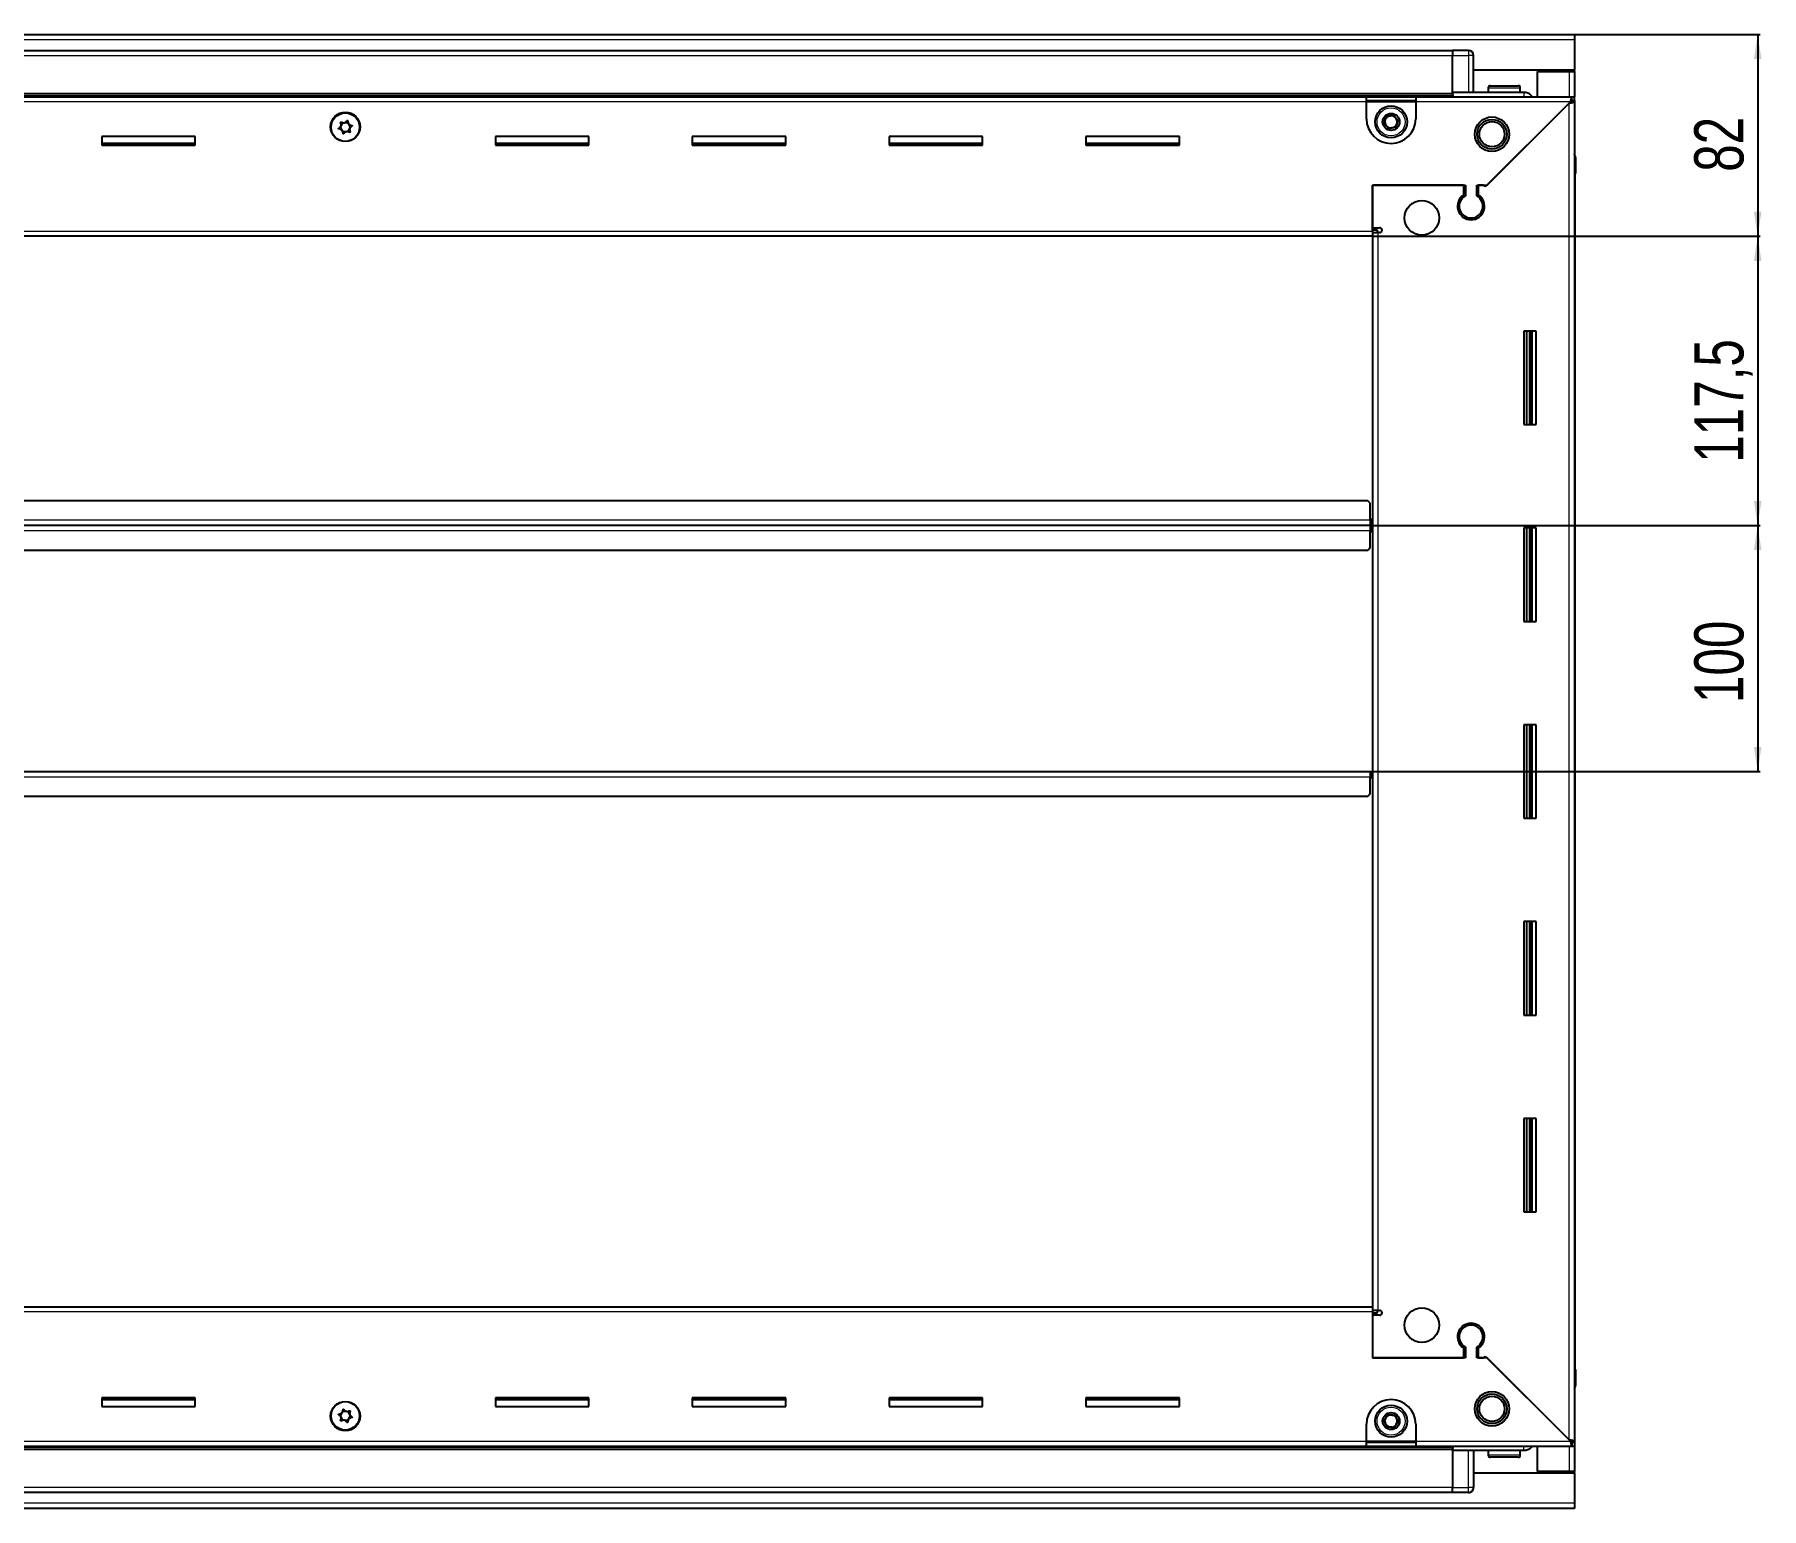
# Model space of a CAD drawing. Header units: millimetres. Extents: x 1415 to 4223, y 485 to 1665.
# Drawn here: x 3521 to 4223, y 877 to 1476 of the extents above; entities that cross this region are included whole.
import ezdxf

# ---------------------------------------------------------------- set-up
doc = ezdxf.new("R2010")
doc.units = ezdxf.units.MM
doc.layers.add('FORMAT', color=7, linetype='Continuous')
doc.styles.add('SLDTEXTSTYLE0', font='TXT', dxfattribs={"width": 0.75})
doc.dimstyles.new('SLDDIMSTYLE0', dxfattribs={"dimtxt": 20, "dimasz": 10, "dimexe": 0, "dimexo": 0.0625, "dimgap": 5, "dimtad": 2, "dimdec": 1, "dimrnd": 1e-09, "dimzin": 12, "dimdsep": 46, "dimtxsty": 'SLDTEXTSTYLE0', "dimsah": 1, "dimcen": 0.09, "dimadec": 0, "dimazin": 3, "dimtfac": 1, "dimtofl": 0, "dimtmove": 0, "dimatfit": 3, "dimfxl": 0, "dimfrac": 2, "dimtolj": 1, "dimtzin": 12, "dimarcsym": 0})

# ---------------------------------------------------------------- blocks, each defined once
blk = doc.blocks.new('_D_6')
at = {"layer": 'FORMAT'}
for p, q in [((4146.56, 1475.82), (4222.05, 1475.82)), ((4221.05, 1475.82), (4221.05, 1393.82)), ((4064.56, 1393.82), (4222.05, 1393.82))]:
    blk.add_line(p, q, dxfattribs=at)
for points in [[(4221.05, 1475.82), (4219.51, 1465.82), (4222.59, 1465.82)], [(4221.05, 1393.82), (4222.59, 1403.82), (4219.51, 1403.82)]]:
    blk.add_solid(points, dxfattribs=at)
at = {"layer": 'FORMAT', "insert": (4195.27, 1420.05), "char_height": 20, "attachment_point": 1, "rotation": 90, "style": 'SLDTEXTSTYLE0'}
blk.add_mtext('82', dxfattribs=at)
blk = doc.blocks.new('_D_7')
at = {"layer": 'FORMAT'}
for p, q in [((4063.56, 1276.32), (4222.05, 1276.32)), ((4221.05, 1276.32), (4221.05, 1176.32)), ((4063.56, 1176.32), (4222.05, 1176.32))]:
    blk.add_line(p, q, dxfattribs=at)
for points in [[(4221.05, 1276.32), (4219.51, 1266.32), (4222.59, 1266.32)], [(4221.05, 1176.32), (4222.59, 1186.32), (4219.51, 1186.32)]]:
    blk.add_solid(points, dxfattribs=at)
at = {"layer": 'FORMAT', "insert": (4195.27, 1204.16), "char_height": 20, "attachment_point": 1, "rotation": 90, "style": 'SLDTEXTSTYLE0'}
blk.add_mtext('100', dxfattribs=at)
blk = doc.blocks.new('_D_8')
at = {"layer": 'FORMAT'}
for p, q in [((4064.56, 1393.82), (4222.05, 1393.82)), ((4221.05, 1393.82), (4221.05, 1276.32)), ((4063.56, 1276.32), (4222.05, 1276.32))]:
    blk.add_line(p, q, dxfattribs=at)
for points in [[(4221.05, 1393.82), (4219.51, 1383.82), (4222.59, 1383.82)], [(4221.05, 1276.32), (4222.59, 1286.32), (4219.51, 1286.32)]]:
    blk.add_solid(points, dxfattribs=at)
at = {"layer": 'FORMAT', "insert": (4195.27, 1301.82), "char_height": 20, "attachment_point": 1, "rotation": 90, "style": 'SLDTEXTSTYLE0'}
blk.add_mtext('117,5', dxfattribs=at)

msp = doc.modelspace()

# ---------------------------------------------------------------- linework, layer by layer
at = {"color": 7, "linetype": 'Continuous', "lineweight": 25}
for p, q in [((3147.55, 1475.82), (4146.55, 1475.82)), ((4146.55, 1475.82), (4146.55, 1473.72)), ((4097.05, 1469.17), (3197.05, 1469.17)), ((4097.05, 1469.32), (4097.05, 1469.32)), ((4103.55, 1469.32), (4097.05, 1469.32)), ((4103.55, 1469.32), (4097.05, 1469.32)), ((4097.05, 1469.32), (4097.05, 1467.32)), ((4097.05, 1452.32), (4097.05, 1467.32)), ((4105.55, 1467.32), (4105.55, 1467.32)), ((4105.55, 1452.32), (4105.55, 1467.32)), ((4146.55, 1473.72), (4146.55, 1461.32)), ((4146.55, 1461.32), (4105.55, 1461.32)), ((4131.55, 1450.57), (4131.55, 1460.82)), ((4131.55, 1460.82), (4144.45, 1460.82)), ((4144.45, 1460.82), (4146.55, 1460.82)), ((4145.05, 1460.82), (4145.05, 1461.32)), ((4146.55, 1460.82), (4146.55, 1461.32)), ((4146.55, 1460.82), (4146.55, 1450.57)), ((4111.55, 1454.22), (4111.55, 1452.32)), ((4112.35, 1455.02), (4123.75, 1455.02)), ((4124.55, 1452.32), (4124.55, 1454.22)), ((3197.05, 1451.17), (4097.05, 1451.17)), ((3232.05, 1450.57), (4062.05, 1450.57)), ((4062.05, 1448.47), (4062.05, 1450.57)), ((4062.05, 1450.57), (4082.05, 1450.57)), ((4062.05, 1449.07), (4082.05, 1449.07)), ((4062.05, 1441.57), (4062.05, 1448.47)), ((4082.05, 1450.57), (4082.05, 1448.47)), ((4082.05, 1450.57), (4145.55, 1450.57)), ((4082.05, 1448.47), (4082.05, 1441.57)), ((4126.05, 1452.32), (4097.05, 1452.32)), ((4097.05, 1452.32), (4097.05, 1451.82)), ((4097.05, 1452.29), (4097.12, 1450.57)), ((4144.45, 1447.97), (4110.35, 1413.87)), ((4111.05, 1414.57), (4144.95, 1448.47)), ((4145.05, 1448.57), (4146.55, 1448.57)), ((4145.55, 1449.07), (4145.55, 1450.57)), ((4145.55, 1450.57), (4146.55, 1450.57)), ((4145.55, 1449.07), (4146.55, 1449.07)), ((4146.55, 1449.07), (4146.55, 1450.57)), ((4146.55, 1449.07), (4146.55, 1448.57)), ((4146.55, 1448.57), (4146.55, 904.07)), ((3586.05, 1434.32), (3548.05, 1434.32)), ((3548.05, 1434.32), (3548.05, 1430.82)), ((3586.05, 1430.82), (3586.05, 1434.32)), ((3746.05, 1434.32), (3708.05, 1434.32)), ((3708.05, 1434.32), (3708.05, 1430.82)), ((3746.05, 1430.82), (3746.05, 1434.32)), ((3826.05, 1434.32), (3788.05, 1434.32)), ((3788.05, 1434.32), (3788.05, 1430.82)), ((3826.05, 1430.82), (3826.05, 1434.32)), ((3906.05, 1434.32), (3868.05, 1434.32)), ((3868.05, 1434.32), (3868.05, 1430.82)), ((3906.05, 1430.82), (3906.05, 1434.32)), ((3986.05, 1434.32), (3948.05, 1434.32)), ((3948.05, 1434.32), (3948.05, 1430.82)), ((3986.05, 1430.82), (3986.05, 1434.32)), ((3586.05, 1431.57), (3548.05, 1431.57)), ((3548.05, 1430.82), (3586.05, 1430.82)), ((3746.05, 1431.57), (3708.05, 1431.57)), ((3708.05, 1430.82), (3746.05, 1430.82)), ((3826.05, 1431.57), (3788.05, 1431.57)), ((3788.05, 1430.82), (3826.05, 1430.82)), ((3906.05, 1431.57), (3868.05, 1431.57)), ((3868.05, 1430.82), (3906.05, 1430.82)), ((3986.05, 1431.57), (3948.05, 1431.57)), ((3948.05, 1430.82), (3986.05, 1430.82)), ((4146.55, 1427.15), (4146.55, 1427.15)), ((4147.05, 1425.82), (4147.05, 1419.32)), ((4147.05, 1419.32), (4147.05, 1425.82)), ((4146.55, 1419.32), (4147.05, 1419.32)), ((4146.9, 933.32), (4146.9, 1419.32)), ((4147.05, 1419.32), (4147.05, 1419.32)), ((4147.05, 1419.32), (4147.05, 1419.32)), ((4064.55, 1414.57), (4064.55, 1397.32)), ((4101.55, 1414.57), (4064.55, 1414.57)), ((4064.55, 1414.57), (4102.25, 1414.57)), ((4064.55, 1395.92), (4064.55, 1414.57)), ((4101.55, 1414.57), (4101.55, 1410.68)), ((4102.25, 1414.57), (4102.25, 1410.29)), ((4106.85, 1414.57), (4111.05, 1414.57)), ((4106.85, 1410.29), (4106.85, 1414.57)), ((4109.65, 1414.57), (4107.55, 1414.57)), ((4107.55, 1410.68), (4107.55, 1414.57)), ((4110.35, 1413.87), (4109.65, 1414.57)), ((4064.55, 1397.32), (4067.4, 1397.32)), ((4106.55, 1401.71), (4106.55, 1400.95)), ((4064.55, 1393.82), (3229.55, 1393.82)), ((4066.55, 1396.32), (4064.55, 1396.32)), ((4064.55, 1395.92), (4064.55, 1393.82)), ((4064.55, 1395.32), (4066.65, 1395.32)), ((4064.55, 1393.82), (4064.55, 958.82)), ((4066.55, 1395.32), (4066.55, 1396.32)), ((4067.4, 1395.32), (4066.65, 1395.32)), ((4126.05, 1355.32), (4126.05, 1317.32)), ((4131.05, 1355.32), (4126.05, 1355.32)), ((4127.07, 1355.32), (4127.07, 1317.32)), ((4127.11, 1355.32), (4127.11, 1317.32)), ((4128.9, 1355.32), (4128.9, 1317.32)), ((4131.05, 1317.32), (4131.05, 1355.32)), ((4126.05, 1317.32), (4131.05, 1317.32)), ((4062.55, 1286.32), (3231.55, 1286.32)), ((4063.55, 1285.32), (4062.55, 1286.32)), ((4063.55, 1278.42), (4063.55, 1285.32)), ((4063.8, 1279.17), (4063.55, 1279.17)), ((4063.55, 1278.42), (4063.55, 1276.32)), ((4063.8, 1276.32), (4063.8, 1279.17)), ((4063.55, 1276.32), (3230.55, 1276.32)), ((4063.55, 1276.32), (4063.55, 1274.22)), ((4063.55, 1267.32), (4063.55, 1274.22)), ((4063.55, 1273.47), (4063.8, 1273.47)), ((4064.55, 1276.32), (4063.8, 1276.32)), ((4063.8, 1273.47), (4063.8, 1276.32)), ((4126.05, 1275.32), (4126.05, 1237.32)), ((4131.05, 1275.32), (4126.05, 1275.32)), ((4127.07, 1275.32), (4127.07, 1237.32)), ((4127.11, 1275.32), (4127.11, 1237.32)), ((4128.9, 1275.32), (4128.9, 1237.32)), ((4131.05, 1237.32), (4131.05, 1275.32)), ((3231.55, 1266.32), (4062.55, 1266.32)), ((4062.55, 1266.32), (4063.55, 1267.32)), ((4126.05, 1237.32), (4131.05, 1237.32)), ((4126.05, 1195.32), (4126.05, 1157.32)), ((4131.05, 1195.32), (4126.05, 1195.32)), ((4127.07, 1195.32), (4127.07, 1157.32)), ((4127.11, 1195.32), (4127.11, 1157.32)), ((4128.9, 1195.32), (4128.9, 1157.32)), ((4131.05, 1157.32), (4131.05, 1195.32)), ((3230.55, 1176.32), (4063.55, 1176.32)), ((4063.55, 1176.32), (4063.55, 1174.22)), ((4063.55, 1167.32), (4063.55, 1174.22)), ((4063.55, 1173.47), (4063.8, 1173.47)), ((4063.8, 1173.47), (4063.8, 1176.32)), ((4063.8, 1176.32), (4064.55, 1176.32)), ((3231.55, 1166.32), (4062.55, 1166.32)), ((4062.55, 1166.32), (4063.55, 1167.32)), ((4126.05, 1157.32), (4131.05, 1157.32)), ((4126.05, 1115.32), (4126.05, 1077.32)), ((4131.05, 1115.32), (4126.05, 1115.32)), ((4127.07, 1115.32), (4127.07, 1077.32)), ((4127.11, 1115.32), (4127.11, 1077.32)), ((4128.9, 1115.32), (4128.9, 1077.32)), ((4131.05, 1077.32), (4131.05, 1115.32)), ((4126.05, 1077.32), (4131.05, 1077.32)), ((4126.05, 1035.32), (4126.05, 997.32)), ((4131.05, 1035.32), (4126.05, 1035.32)), ((4127.07, 1035.32), (4127.07, 997.32)), ((4127.11, 1035.32), (4127.11, 997.32)), ((4128.9, 1035.32), (4128.9, 997.32)), ((4131.05, 997.32), (4131.05, 1035.32)), ((4126.05, 997.32), (4131.05, 997.32)), ((3229.55, 958.82), (4064.55, 958.82)), ((4064.55, 958.82), (4064.55, 956.72)), ((4066.65, 957.32), (4064.55, 957.32)), ((4064.55, 956.72), (4064.55, 938.07)), ((4064.55, 956.32), (4066.55, 956.32)), ((4064.55, 955.32), (4064.55, 938.07)), ((4067.4, 955.32), (4064.55, 955.32)), ((4066.55, 956.32), (4066.55, 957.32)), ((4066.65, 957.32), (4067.4, 957.32)), ((4106.55, 951.7), (4106.55, 950.94)), ((4101.55, 941.96), (4101.55, 938.07)), ((4102.25, 942.36), (4102.25, 938.07)), ((4106.85, 938.07), (4106.85, 942.36)), ((4107.55, 938.07), (4107.55, 941.96)), ((4064.55, 938.07), (4101.55, 938.07)), ((4102.25, 938.07), (4064.55, 938.07)), ((4111.05, 938.07), (4106.85, 938.07)), ((4107.55, 938.07), (4109.65, 938.07)), ((4109.65, 938.07), (4110.35, 938.77)), ((4110.35, 938.77), (4144.45, 904.67)), ((4144.95, 904.17), (4111.05, 938.07)), ((4146.55, 933.32), (4147.05, 933.32)), ((4147.05, 933.32), (4147.05, 933.32)), ((4147.05, 926.82), (4147.05, 933.32)), ((4147.05, 933.32), (4147.05, 926.82)), ((3586.05, 921.82), (3548.05, 921.82)), ((3548.05, 921.82), (3548.05, 918.32)), ((3548.05, 921.07), (3586.05, 921.07)), ((3586.05, 918.32), (3586.05, 921.82)), ((3746.05, 921.82), (3708.05, 921.82)), ((3708.05, 921.82), (3708.05, 918.32)), ((3708.05, 921.07), (3746.05, 921.07)), ((3746.05, 918.32), (3746.05, 921.82)), ((3826.05, 921.82), (3788.05, 921.82)), ((3788.05, 921.82), (3788.05, 918.32)), ((3788.05, 921.07), (3826.05, 921.07)), ((3826.05, 918.32), (3826.05, 921.82)), ((3906.05, 921.82), (3868.05, 921.82)), ((3868.05, 921.82), (3868.05, 918.32)), ((3868.05, 921.07), (3906.05, 921.07)), ((3906.05, 918.32), (3906.05, 921.82)), ((3986.05, 921.82), (3948.05, 921.82)), ((3948.05, 921.82), (3948.05, 918.32)), ((3948.05, 921.07), (3986.05, 921.07)), ((3986.05, 918.32), (3986.05, 921.82)), ((3548.05, 918.32), (3586.05, 918.32)), ((3708.05, 918.32), (3746.05, 918.32)), ((3788.05, 918.32), (3826.05, 918.32)), ((3868.05, 918.32), (3906.05, 918.32)), ((3948.05, 918.32), (3986.05, 918.32)), ((4062.05, 904.17), (4062.05, 911.07)), ((4082.05, 911.07), (4082.05, 904.17)), ((4097.05, 901.47), (3197.05, 901.47)), ((4062.05, 902.07), (3232.05, 902.07)), ((4062.05, 902.07), (4062.05, 904.17)), ((4082.05, 903.57), (4062.05, 903.57)), ((4082.05, 902.07), (4062.05, 902.07)), ((4082.05, 904.17), (4082.05, 902.07)), ((4145.55, 902.07), (4082.05, 902.07)), ((4097.12, 902.07), (4097.05, 900.36)), ((4097.05, 900.32), (4097.05, 900.82)), ((4126.05, 900.32), (4097.05, 900.32)), ((4097.05, 900.32), (4097.05, 885.32)), ((4105.55, 900.32), (4105.55, 885.32)), ((4111.55, 900.32), (4111.55, 898.42)), ((4124.55, 898.42), (4124.55, 900.32)), ((4131.55, 891.82), (4131.55, 902.07)), ((4145.05, 904.07), (4146.55, 904.07)), ((4145.55, 903.57), (4145.55, 902.07)), ((4146.55, 903.57), (4145.55, 903.57)), ((4146.55, 902.07), (4145.55, 902.07)), ((4146.55, 904.07), (4146.55, 903.57)), ((4146.55, 903.57), (4146.55, 902.07)), ((4146.55, 902.07), (4146.55, 891.82)), ((4119.34, 897.62), (4112.35, 897.62)), ((4123.75, 897.62), (4119.34, 897.62)), ((4144.45, 891.82), (4131.55, 891.82)), ((4146.55, 891.82), (4144.45, 891.82)), ((4145.05, 891.32), (4145.05, 891.82)), ((4146.55, 891.32), (4146.55, 891.82)), ((4097.05, 883.32), (4097.05, 885.32)), ((4105.55, 891.32), (4146.55, 891.32)), ((4146.55, 891.32), (4146.55, 878.92)), ((3197.05, 883.47), (4097.05, 883.47)), ((4103.55, 883.32), (4097.05, 883.32)), ((4097.05, 883.32), (4097.05, 883.32)), ((4097.05, 883.32), (4097.05, 883.32)), ((4103.55, 883.32), (4097.05, 883.32)), ((4104.87, 883.82), (4104.87, 883.82)), ((4146.55, 878.92), (4146.55, 876.82)), ((4146.55, 876.82), (3147.55, 876.82))]:
    msp.add_line(p, q, dxfattribs=at)
at = {"color": 8, "linetype": 'Continuous', "lineweight": 18}
for p, q in [((4146.55, 1473.72), (3147.55, 1473.72)), ((4097.05, 1467.17), (3197.05, 1467.17)), ((4097.05, 1467.32), (4103.55, 1467.32)), ((4103.55, 1469.32), (4103.55, 1467.32)), ((4105.55, 1467.32), (4103.55, 1467.32)), ((4103.55, 1467.32), (4103.55, 1452.32)), ((4144.45, 1461.32), (4144.45, 1460.82)), ((4144.45, 1460.82), (4144.45, 1450.57)), ((4111.55, 1454.22), (4124.55, 1454.22)), ((4097.05, 1451.82), (3197.05, 1451.82)), ((4097.05, 1450.59), (3197.05, 1450.59)), ((4062.05, 1448.47), (3232.05, 1448.47)), ((4062.05, 1448.47), (4082.05, 1448.47)), ((4144.95, 1448.47), (4082.05, 1448.47)), ((4144.45, 904.67), (4144.45, 1447.97)), ((4146.55, 1425.82), (4147.05, 1425.82)), ((3229.55, 1395.92), (4064.55, 1395.92)), ((4066.65, 1395.32), (4066.65, 957.32)), ((4128.31, 1317.32), (4128.31, 1355.32)), ((4129.55, 1317.32), (4129.55, 1355.32)), ((4063.55, 1278.42), (3230.55, 1278.42)), ((3230.55, 1274.22), (4063.55, 1274.22)), ((4128.31, 1237.32), (4128.31, 1275.32)), ((4129.55, 1237.32), (4129.55, 1275.32)), ((4128.31, 1157.32), (4128.31, 1195.32)), ((4129.55, 1157.32), (4129.55, 1195.32)), ((3230.55, 1174.22), (4063.55, 1174.22)), ((4128.31, 1077.32), (4128.31, 1115.32)), ((4129.55, 1077.32), (4129.55, 1115.32)), ((4128.31, 997.32), (4128.31, 1035.32)), ((4129.55, 997.32), (4129.55, 1035.32)), ((4064.55, 956.72), (3229.55, 956.72)), ((4146.55, 926.82), (4147.05, 926.82)), ((3197.05, 902.06), (4097.05, 902.06)), ((3197.05, 900.82), (4097.05, 900.82)), ((3232.05, 904.17), (4062.05, 904.17)), ((4082.05, 904.17), (4062.05, 904.17)), ((4082.05, 904.17), (4144.95, 904.17)), ((4103.55, 885.32), (4103.55, 900.32)), ((4119.52, 898.42), (4111.55, 898.42)), ((4124.55, 898.42), (4119.52, 898.42)), ((4144.45, 902.07), (4144.45, 891.82)), ((4144.45, 891.82), (4144.45, 891.32)), ((3197.05, 885.47), (4097.05, 885.47)), ((4097.05, 885.32), (4103.55, 885.32)), ((4105.55, 885.32), (4103.55, 885.32)), ((4103.55, 883.32), (4103.55, 885.32)), ((4146.55, 878.92), (3147.55, 878.92))]:
    msp.add_line(p, q, dxfattribs=at)
at = {"color": 7, "linetype": 'Continuous', "lineweight": 25}
for centre, radius in [((4072.05, 1440.32), 6.5), ((3647.05, 1438.32), 6), ((3647.05, 1438.17), 5.79), ((3647.05, 1438.17), 1.85), ((4072.05, 1440.32), 3.46), ((4113.05, 1435.32), 7), ((4113.05, 1435.32), 6.03), ((4113.05, 1435.32), 5.1), ((4084.55, 1401.32), 7), ((4084.55, 951.32), 7), ((3647.05, 914.32), 6), ((3647.05, 914.47), 5.78), ((4113.05, 917.32), 7), ((4113.05, 917.32), 6.03), ((4113.05, 917.32), 5.1), ((3647.05, 914.47), 1.85), ((4072.05, 912.32), 6.5), ((4072.05, 912.32), 3.46)]:
    msp.add_circle(centre, radius, dxfattribs=at)
at = {"color": 8, "linetype": 'Continuous', "lineweight": 18}
for centre in [(4072.05, 1440.32), (4072.05, 912.32)]:
    msp.add_circle(centre, 5.7, dxfattribs=at)
at = {"color": 7, "linetype": 'Continuous', "lineweight": 25}
for centre, radius, start, end in [((4103.55, 1467.32), 2, 0, 90), ((4103.55, 1467.32), 2, 0, 90), ((4112.35, 1454.22), 0.8, 90, 180), ((4123.75, 1454.22), 0.8, 0, 90), ((4105.75, 1452.52), 0.2, 180, 270), ((4072.05, 1441.57), 10, 180, 270), ((4072.05, 1440.32), 2.5, 160.11158, 220.11158), ((4072.05, 1440.32), 2.5, 100.11158, 160.11158), ((4072.05, 1440.32), 2.5, 40.11158, 100.11158), ((4072.05, 1441.57), 10, 270, 0), ((4072.05, 1440.32), 2.5, 280.11158, 340.11158), ((4072.05, 1440.32), 2.5, 340.11158, 40.11158), ((4072.05, 1440.32), 2.5, 220.11158, 280.11158), ((4145.05, 1425.82), 2, 33.78451, 41.40962), ((4145.05, 1425.82), 2, 0, 41.39416), ((4145.05, 1425.82), 2, 0, 19.56674), ((4104.55, 1406.07), 5.5, 123.05573, 56.94427), ((4104.55, 1406.07), 4.8, 118.63099, 61.36901), ((4067.4, 1396.32), 1, 270, 90), ((4067.4, 956.32), 1, 270, 90), ((4104.55, 946.57), 5.5, 303.05573, 236.94427), ((4104.55, 946.57), 4.8, 298.63099, 241.36901), ((4145.05, 926.82), 2, 318.57492, 0), ((4145.05, 926.82), 2, 318.59038, 0), ((4072.05, 911.07), 10, 90, 180), ((4072.05, 911.07), 10, 0, 90), ((4072.05, 912.32), 2.5, 147.04236, 207.04236), ((4072.05, 912.32), 2.5, 87.04236, 147.04236), ((4072.05, 912.32), 2.5, 27.04236, 87.04236), ((4072.05, 912.32), 2.5, 327.04236, 27.04236), ((4072.05, 912.32), 2.5, 207.04236, 267.04236), ((4072.05, 912.32), 2.5, 267.04236, 327.04236), ((4105.75, 900.12), 0.2, 90, 180), ((4112.35, 898.42), 0.8, 180, 270), ((4123.75, 898.42), 0.8, 270, 0), ((4103.55, 885.32), 2, 270, 0), ((4103.55, 885.32), 2, 311.40962, 360), ((4103.55, 885.32), 2, 270, 288.58003), ((4103.55, 885.32), 2, 303.94202, 311.40962)]:
    msp.add_arc(centre, radius, start, end, dxfattribs=at)
for points, knots in [([(4097.05, 1452.32), (4097.05, 1452.29), (4097.05, 1452.21), (4097.05, 1451.59), (4097.05, 1451.03), (4097.05, 1450.66), (4097.05, 1450.65)], [0, 0, 0, 0, 0.330266, 0.660532, 0.990799, 1, 1, 1, 1]), ([(4129.26, 1450.57), (4129.14, 1450.77), (4128.76, 1451.42), (4127.6, 1452.13), (4126.57, 1452.26), (4126.05, 1452.32)], [0, 0, 0, 0, 0.18225, 0.591125, 1, 1, 1, 1]), ([(4144.45, 1447.97), (4144.7, 1448.02), (4145.2, 1448.11), (4145.84, 1448.24), (4146.3, 1448.37), (4146.52, 1448.48), (4146.54, 1448.55), (4146.55, 1448.57)], [0, 0, 0, 0, 0.230255, 0.448522, 0.666786, 0.88505, 1, 1, 1, 1]), ([(4145.55, 1450.57), (4145.5, 1450.55), (4145.41, 1450.49), (4145.28, 1450.1), (4145.15, 1449.54), (4145.04, 1448.96), (4144.97, 1448.6), (4144.95, 1448.47)], [0, 0, 0, 0, 0.230255, 0.448522, 0.666786, 0.88505, 1, 1, 1, 1]), ([(3645.16, 1440.24), (3645.16, 1440.23), (3645.14, 1440.21), (3645.13, 1440.15), (3645.14, 1440.01), (3645.24, 1439.64), (3645.38, 1439.11), (3645.21, 1438.5), (3644.85, 1438.13), (3644.55, 1437.88), (3644.37, 1437.72), (3644.32, 1437.64), (3644.31, 1437.6), (3644.31, 1437.57), (3644.33, 1437.54), (3644.38, 1437.49), (3644.63, 1437.39), (3645.1, 1437.29), (3645.74, 1436.98), (3645.99, 1436.31), (3646.05, 1435.84), (3646.12, 1435.58), (3646.16, 1435.53), (3646.19, 1435.51), (3646.22, 1435.5), (3646.25, 1435.51), (3646.29, 1435.52), (3646.36, 1435.57), (3646.53, 1435.72), (3646.8, 1435.99), (3647.2, 1436.31), (3647.83, 1436.42), (3648.34, 1436.23), (3648.7, 1436.1), (3648.85, 1436.07), (3648.91, 1436.09), (3648.94, 1436.1), (3648.96, 1436.13), (3648.97, 1436.19), (3648.96, 1436.34), (3648.86, 1436.71), (3648.72, 1437.23), (3648.89, 1437.84), (3649.25, 1438.21), (3649.55, 1438.46), (3649.72, 1438.63), (3649.78, 1438.71), (3649.79, 1438.75), (3649.78, 1438.78), (3649.77, 1438.81), (3649.71, 1438.85), (3649.46, 1438.95), (3649, 1439.06), (3648.36, 1439.37), (3648.11, 1440.03), (3648.05, 1440.51), (3647.98, 1440.76), (3647.93, 1440.82), (3647.91, 1440.84), (3647.88, 1440.85), (3647.84, 1440.84), (3647.8, 1440.82), (3647.73, 1440.78), (3647.57, 1440.63), (3647.3, 1440.36), (3646.89, 1440.04), (3646.27, 1439.93), (3645.76, 1440.11), (3645.39, 1440.25), (3645.25, 1440.27), (3645.19, 1440.26), (3645.17, 1440.25), (3645.16, 1440.24)], [0, 0, 0, 0, 0.002009, 0.00442, 0.009365, 0.025528, 0.067705, 0.095786, 0.124646, 0.150342, 0.160519, 0.163394, 0.165697, 0.167245, 0.168874, 0.17077, 0.178606, 0.211994, 0.249994, 0.287995, 0.321383, 0.329219, 0.331115, 0.332744, 0.334292, 0.336217, 0.338535, 0.341318, 0.349662, 0.375358, 0.404217, 0.432298, 0.474475, 0.490639, 0.496669, 0.49844, 0.5, 0.502009, 0.50442, 0.509365, 0.525528, 0.567705, 0.595786, 0.624646, 0.650342, 0.660519, 0.663394, 0.665697, 0.667245, 0.668874, 0.67077, 0.678606, 0.711994, 0.749994, 0.787995, 0.821383, 0.829219, 0.831115, 0.832744, 0.834292, 0.836217, 0.838535, 0.841318, 0.849662, 0.875358, 0.904217, 0.932298, 0.974475, 0.990639, 0.996669, 0.99844, 1, 1, 1, 1]), ([(4069.21, 1439.82), (4069.25, 1439.93), (4069.45, 1440.5), (4069.79, 1441.43), (4070.07, 1442.21), (4070.19, 1442.53)], [0, 0, 0, 0, 0.133125, 0.637099, 1, 1, 1, 1]), ([(4071.07, 1437.61), (4070.73, 1438), (4070.11, 1438.74), (4069.49, 1439.48), (4069.21, 1439.82)], [0, 0, 0, 0, 0.534686, 1, 1, 1, 1]), ([(4070.19, 1442.53), (4070.7, 1442.62), (4071.65, 1442.79), (4072.59, 1442.96), (4073.03, 1443.04)], [0, 0, 0, 0, 0.534686, 1, 1, 1, 1]), ([(4073.03, 1443.04), (4073.36, 1442.64), (4073.98, 1441.91), (4074.6, 1441.17), (4074.89, 1440.83)], [0, 0, 0, 0, 0.534686, 1, 1, 1, 1]), ([(4074.89, 1440.83), (4074.77, 1440.51), (4074.49, 1439.73), (4074.15, 1438.8), (4073.95, 1438.23), (4073.91, 1438.12)], [0, 0, 0, 0, 0.3629006, 0.8668753, 1, 1, 1, 1]), ([(4073.91, 1438.12), (4073.4, 1438.03), (4072.45, 1437.86), (4071.51, 1437.69), (4071.07, 1437.61)], [0, 0, 0, 0, 0.534686, 1, 1, 1, 1]), ([(3645.16, 912.4), (3645.17, 912.4), (3645.2, 912.38), (3645.26, 912.38), (3645.4, 912.4), (3645.76, 912.54), (3646.27, 912.72), (3646.89, 912.61), (3647.3, 912.29), (3647.57, 912.01), (3647.75, 911.85), (3647.83, 911.81), (3647.88, 911.8), (3647.91, 911.81), (3647.93, 911.83), (3647.98, 911.88), (3648.05, 912.14), (3648.11, 912.61), (3648.36, 913.28), (3649, 913.59), (3649.46, 913.69), (3649.71, 913.79), (3649.77, 913.84), (3649.78, 913.87), (3649.79, 913.9), (3649.78, 913.93), (3649.76, 913.97), (3649.71, 914.04), (3649.54, 914.19), (3649.25, 914.43), (3648.89, 914.8), (3648.72, 915.41), (3648.86, 915.94), (3648.96, 916.32), (3648.97, 916.47), (3648.95, 916.52), (3648.93, 916.55), (3648.9, 916.56), (3648.84, 916.57), (3648.7, 916.54), (3648.34, 916.41), (3647.83, 916.23), (3647.2, 916.34), (3646.8, 916.66), (3646.52, 916.94), (3646.35, 917.09), (3646.26, 917.14), (3646.22, 917.15), (3646.19, 917.14), (3646.16, 917.12), (3646.12, 917.06), (3646.05, 916.81), (3645.99, 916.33), (3645.74, 915.67), (3645.1, 915.36), (3644.63, 915.25), (3644.38, 915.15), (3644.33, 915.11), (3644.31, 915.08), (3644.31, 915.05), (3644.32, 915.01), (3644.34, 914.98), (3644.39, 914.91), (3644.56, 914.76), (3644.85, 914.52), (3645.21, 914.14), (3645.38, 913.53), (3645.24, 913.01), (3645.14, 912.63), (3645.13, 912.48), (3645.14, 912.43), (3645.16, 912.41), (3645.16, 912.4)], [0, 0, 0, 0, 0.002009, 0.00442, 0.009365, 0.025528, 0.067705, 0.095786, 0.124646, 0.150342, 0.160519, 0.163394, 0.165697, 0.167245, 0.168874, 0.17077, 0.178606, 0.211994, 0.249994, 0.287995, 0.321383, 0.329219, 0.331115, 0.332744, 0.334292, 0.336217, 0.338535, 0.341318, 0.349662, 0.375358, 0.404217, 0.432298, 0.474475, 0.490639, 0.496669, 0.49844, 0.5, 0.502009, 0.50442, 0.509365, 0.525528, 0.567705, 0.595786, 0.624646, 0.650342, 0.660519, 0.663394, 0.665697, 0.667245, 0.668874, 0.67077, 0.678606, 0.711994, 0.749994, 0.787995, 0.821383, 0.829219, 0.831115, 0.832744, 0.834292, 0.836217, 0.838535, 0.841318, 0.849662, 0.875358, 0.904217, 0.932298, 0.974475, 0.990639, 0.996669, 0.99844, 1, 1, 1, 1]), ([(4069.17, 912.47), (4069.45, 912.91), (4069.97, 913.71), (4070.49, 914.52), (4070.74, 914.89)], [0, 0, 0, 0, 0.534686, 1, 1, 1, 1]), ([(4070.48, 909.9), (4070.24, 910.36), (4069.81, 911.22), (4069.37, 912.07), (4069.17, 912.47)], [0, 0, 0, 0, 0.5346859, 1, 1, 1, 1]), ([(4070.74, 914.89), (4070.86, 914.89), (4071.46, 914.86), (4072.45, 914.81), (4073.27, 914.76), (4073.62, 914.75)], [0, 0, 0, 0, 0.133125, 0.637099, 1, 1, 1, 1]), ([(4073.62, 914.75), (4073.85, 914.29), (4074.29, 913.43), (4074.73, 912.57), (4074.93, 912.17)], [0, 0, 0, 0, 0.5346859, 1, 1, 1, 1]), ([(4073.36, 909.75), (4073.02, 909.77), (4072.19, 909.81), (4071.2, 909.86), (4070.6, 909.89), (4070.48, 909.9)], [0, 0, 0, 0, 0.362901, 0.866875, 1, 1, 1, 1]), ([(4074.93, 912.17), (4074.65, 911.74), (4074.13, 910.93), (4073.6, 910.13), (4073.36, 909.75)], [0, 0, 0, 0, 0.534686, 1, 1, 1, 1]), ([(4097.05, 900.32), (4097.05, 900.36), (4097.05, 900.44), (4097.05, 901.06), (4097.05, 901.62), (4097.05, 901.99), (4097.05, 902)], [0, 0, 0, 0, 0.330267, 0.660534, 0.990802, 1, 1, 1, 1]), ([(4129.26, 902.07), (4129.14, 901.87), (4128.76, 901.22), (4127.6, 900.51), (4126.57, 900.39), (4126.05, 900.32)], [0, 0, 0, 0, 0.18225, 0.591125, 1, 1, 1, 1]), ([(4146.55, 904.07), (4146.52, 904.12), (4146.47, 904.21), (4146.08, 904.34), (4145.52, 904.47), (4144.94, 904.58), (4144.57, 904.65), (4144.45, 904.67)], [0, 0, 0, 0, 0.230255, 0.448522, 0.666786, 0.88505, 1, 1, 1, 1]), ([(4144.95, 904.17), (4144.99, 903.92), (4145.08, 903.43), (4145.22, 902.79), (4145.35, 902.32), (4145.46, 902.1), (4145.53, 902.08), (4145.55, 902.07)], [0, 0, 0, 0, 0.2302553, 0.4485219, 0.6667858, 0.8850496, 1, 1, 1, 1])]:
    msp.add_open_spline(points, degree=3, knots=knots, dxfattribs=at)
at = {"color": 8, "linetype": 'Continuous', "lineweight": 18}
for points, knots in [([(4126.05, 1452.32), (4126.05, 1452.28), (4126.05, 1452.2), (4126.05, 1451.77), (4126.05, 1451.31), (4126.05, 1450.9), (4126.05, 1450.63), (4126.05, 1450.57)], [0, 0, 0, 0, 0.3597529, 0.5534142, 0.7511852, 0.9489563, 1, 1, 1, 1]), ([(4126.05, 900.32), (4126.05, 900.37), (4126.05, 900.44), (4126.05, 900.88), (4126.05, 901.33), (4126.05, 901.75), (4126.05, 902.02), (4126.05, 902.07)], [0, 0, 0, 0, 0.359753, 0.553414, 0.751185, 0.948956, 1, 1, 1, 1])]:
    msp.add_open_spline(points, degree=3, knots=knots, dxfattribs=at)
at = {"color": 7, "linetype": 'Continuous', "lineweight": 25}
for points in [[(4144.45, 1447.97), (4144.53, 1448.02), (4144.68, 1448.12), (4144.88, 1448.27), (4145.02, 1448.42), (4145.04, 1448.52), (4145.05, 1448.57)], [(4145.55, 1449.07), (4145.5, 1449.06), (4145.4, 1449.05), (4145.25, 1448.91), (4145.1, 1448.71), (4145, 1448.55), (4144.95, 1448.47)], [(4145.05, 904.07), (4145.04, 904.12), (4145.02, 904.22), (4144.88, 904.37), (4144.68, 904.52), (4144.53, 904.62), (4144.45, 904.67)], [(4144.95, 904.17), (4145, 904.09), (4145.1, 903.94), (4145.25, 903.74), (4145.4, 903.6), (4145.5, 903.58), (4145.55, 903.57)]]:
    msp.add_open_spline(points, degree=3, dxfattribs=at)

# ---------------------------------------------------------------- dimensions: what is measured, and where the dimension line sits
at = {"layer": 'FORMAT'}
for base, p1, p2, picture, middle in [((4221.05, 1393.82), (4146.55, 1475.82), (4064.55, 1393.82), '_D_6', (4221.05, 1434.82)), ((4221.05, 1276.32), (4064.55, 1393.82), (4063.55, 1276.32), '_D_8', (4221.05, 1335.07)), ((4221.05, 1176.32), (4063.55, 1276.32), (4063.55, 1176.32), '_D_7', (4221.05, 1226.32))]:
    dim = msp.add_linear_dim(base=base, p1=p1, p2=p2, angle=90, dimstyle='SLDDIMSTYLE0', dxfattribs=at)
    dim.commit()
    dim.dimension.update_dxf_attribs({"geometry": picture, "text_midpoint": middle, "dimtype": 160})

doc.saveas('drawing.dxf')
